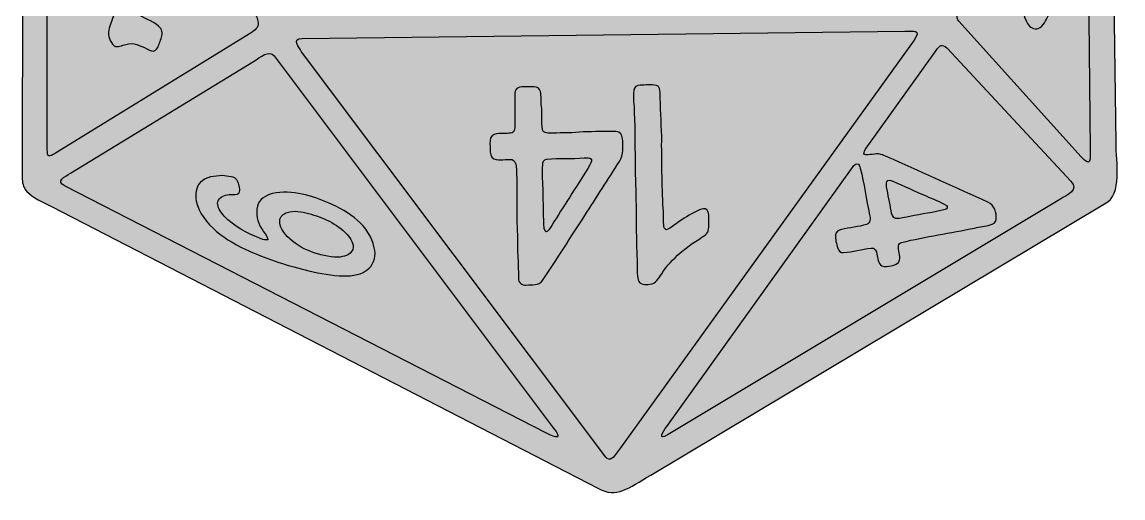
# Model space of a CAD drawing. Header units: centimetres. Extents: x 9.62 to 11.83, y -6.49 to -3.88.
# Drawn here: x 9.619 to 11.826, y -6.488 to -5.534 of the extents above; entities that cross this region are included whole.
import ezdxf

# ---------------------------------------------------------------- set-up
doc = ezdxf.new("R2010")
doc.units = ezdxf.units.CM
doc.header["$MEASUREMENT"] = 0
doc.layers.add('Layer 1', color=7, linetype='Continuous')

msp = doc.modelspace()

# ---------------------------------------------------------------- hatches: boundary and pattern name
at = {"layer": 'Layer 1', "true_color": 0x000000}
h = msp.add_hatch(color=18, dxfattribs=at)
edge = h.paths.add_edge_path()
edge.add_spline(control_points=[(10.65439, -3.91029), (10.70095, -3.88191), (10.69942, -3.88363), (10.74749, -3.90836), (10.74749, -3.90836), (11.76691, -4.47892), (11.76691, -4.47892), (11.77926, -4.48574), (11.79283, -4.49522), (11.79476, -4.51037), (11.79476, -4.51037), (11.81209, -5.77767), (11.81209, -5.77767), (11.81209, -5.81195), (11.82601, -5.88092), (11.78921, -5.89856), (11.78921, -5.89856), (10.87917, -6.44249), (10.87917, -6.44249), (10.83407, -6.46963), (10.8106, -6.48848), (10.77433, -6.46976), (10.77433, -6.46976), (9.67773, -5.90347), (9.67773, -5.90347), (9.66039, -5.89452), (9.64104, -5.88779), (9.62782, -5.8727), (9.62102, -5.86533), (9.61943, -5.85496), (9.61889, -5.84535), (9.61889, -5.84535), (9.62088, -4.64025), (9.62088, -4.64025), (9.62062, -4.61973), (9.62016, -4.5992), (9.6208, -4.57869), (9.62077, -4.57117), (9.62571, -4.56496), (9.63165, -4.56093), (9.66988, -4.53307), (9.71361, -4.51386), (9.75142, -4.48537), (9.75142, -4.48537), (10.65439, -3.91029), (10.65439, -3.91029)], knot_values=[0, 0, 0, 0, 0.0666667, 0.0666667, 0.0666667, 0.1333333, 0.1333333, 0.1333333, 0.2, 0.2, 0.2, 0.2666667, 0.2666667, 0.2666667, 0.3333333, 0.3333333, 0.3333333, 0.4, 0.4, 0.4, 0.4666667, 0.4666667, 0.4666667, 0.5333333, 0.5333333, 0.5333333, 0.6, 0.6, 0.6, 0.6666667, 0.6666667, 0.6666667, 0.7333333, 0.7333333, 0.7333333, 0.8, 0.8, 0.8, 0.8666667, 0.8666667, 0.8666667, 0.9333333, 0.9333333, 0.9333333, 1, 1, 1, 1], degree=3, periodic=1)
h = msp.add_hatch(color=18, dxfattribs=at)
edge = h.paths.add_edge_path()
edge.add_spline(control_points=[(9.66948, -4.69504), (9.66948, -4.69504), (9.66948, -5.78953), (9.66948, -5.78953), (9.66948, -5.80559), (9.67273, -5.80506), (9.68569, -5.79708), (9.68569, -5.79708), (10.07812, -5.55541), (10.07812, -5.55541), (10.08503, -5.55074), (10.0942, -5.5446), (10.09247, -5.53495), (10.08946, -5.52001), (10.08133, -5.50676), (10.07496, -5.4931), (10.07496, -5.4931), (9.69258, -4.70627), (9.69258, -4.70627), (9.6818, -4.68505), (9.66908, -4.64136), (9.66948, -4.69504)], knot_values=[0, 0, 0, 0, 0.1428571, 0.1428571, 0.1428571, 0.2857143, 0.2857143, 0.2857143, 0.4285714, 0.4285714, 0.4285714, 0.5714286, 0.5714286, 0.5714286, 0.7142857, 0.7142857, 0.7142857, 0.8571429, 0.8571429, 0.8571429, 1, 1, 1, 1], degree=3, periodic=1)
h = msp.add_hatch(color=18, dxfattribs=at)
edge = h.paths.add_edge_path()
edge.add_spline(control_points=[(11.73439, -4.7211), (11.73439, -4.7211), (11.49657, -5.5042), (11.49657, -5.5042), (11.49401, -5.51324), (11.49094, -5.52379), (11.49662, -5.53234), (11.49662, -5.53234), (11.74226, -5.80421), (11.74226, -5.80421), (11.76311, -5.82728), (11.76041, -5.80825), (11.76022, -5.78943), (11.76022, -5.78943), (11.74941, -4.74134), (11.74941, -4.74134), (11.74905, -4.70615), (11.74962, -4.67091), (11.73439, -4.7211)], knot_values=[0, 0, 0, 0, 0.1666667, 0.1666667, 0.1666667, 0.3333333, 0.3333333, 0.3333333, 0.5, 0.5, 0.5, 0.6666667, 0.6666667, 0.6666667, 0.8333333, 0.8333333, 0.8333333, 1, 1, 1, 1], degree=3, periodic=1)
h = msp.add_hatch(color=18, dxfattribs=at)
edge = h.paths.add_edge_path()
edge.add_spline(control_points=[(11.63097, -5.20709), (11.63771, -5.20301), (11.64652, -5.20525), (11.65185, -5.21064), (11.66199, -5.22053), (11.66541, -5.23492), (11.66933, -5.24806), (11.67157, -5.26093), (11.67271, -5.27411), (11.67181, -5.28721), (11.67111, -5.30207), (11.6724, -5.31708), (11.66975, -5.33181), (11.66887, -5.33973), (11.666, -5.34982), (11.67337, -5.35565), (11.68631, -5.36603), (11.68916, -5.3834), (11.69074, -5.39895), (11.69127, -5.41073), (11.69398, -5.42237), (11.69342, -5.43422), (11.69085, -5.46328), (11.68938, -5.4933), (11.67668, -5.52014), (11.67166, -5.52993), (11.66725, -5.5421), (11.65615, -5.54642), (11.64784, -5.54978), (11.63909, -5.54396), (11.63483, -5.53701), (11.62582, -5.52179), (11.6242, -5.50378), (11.62297, -5.48655), (11.62062, -5.47135), (11.62453, -5.45619), (11.62455, -5.44097), (11.6249, -5.42849), (11.60909, -5.42724), (11.60514, -5.41693), (11.59178, -5.38814), (11.59176, -5.35539), (11.59275, -5.32431), (11.5927, -5.29201), (11.59924, -5.25964), (11.61224, -5.23003), (11.61665, -5.22119), (11.62227, -5.21224), (11.63097, -5.20709)], knot_values=[0, 0, 0, 0, 0.0625, 0.0625, 0.0625, 0.125, 0.125, 0.125, 0.1875, 0.1875, 0.1875, 0.25, 0.25, 0.25, 0.3125, 0.3125, 0.3125, 0.375, 0.375, 0.375, 0.4375, 0.4375, 0.4375, 0.5, 0.5, 0.5, 0.5625, 0.5625, 0.5625, 0.625, 0.625, 0.625, 0.6875, 0.6875, 0.6875, 0.75, 0.75, 0.75, 0.8125, 0.8125, 0.8125, 0.875, 0.875, 0.875, 0.9375, 0.9375, 0.9375, 1, 1, 1, 1], degree=3, periodic=1)
h = msp.add_hatch(color=18, dxfattribs=at)
edge = h.paths.add_edge_path()
edge.add_spline(control_points=[(9.90475, -5.22663), (9.90859, -5.22224), (9.91469, -5.22582), (9.91697, -5.23003), (9.92201, -5.23843), (9.92703, -5.24705), (9.93008, -5.25641), (9.9333, -5.26703), (9.92795, -5.27747), (9.92475, -5.2874), (9.90063, -5.35866), (9.87608, -5.42978), (9.8522, -5.50115), (9.85003, -5.50701), (9.84672, -5.51565), (9.85332, -5.51993), (9.86799, -5.52837), (9.88595, -5.53286), (9.89688, -5.5467), (9.90225, -5.55362), (9.89907, -5.56254), (9.89661, -5.56995), (9.89402, -5.57695), (9.89238, -5.58489), (9.88677, -5.59018), (9.88113, -5.59429), (9.87435, -5.59035), (9.86911, -5.58761), (9.85639, -5.58081), (9.84161, -5.5739), (9.82698, -5.57868), (9.81952, -5.58035), (9.81092, -5.58612), (9.8036, -5.5812), (9.79504, -5.57357), (9.79048, -5.56129), (9.79292, -5.54995), (9.79515, -5.53942), (9.79941, -5.52949), (9.80285, -5.51933), (9.83345, -5.43055), (9.86339, -5.34157), (9.89343, -5.2526), (9.89668, -5.2438), (9.89856, -5.23395), (9.90475, -5.22663)], knot_values=[0, 0, 0, 0, 0.0666667, 0.0666667, 0.0666667, 0.1333333, 0.1333333, 0.1333333, 0.2, 0.2, 0.2, 0.2666667, 0.2666667, 0.2666667, 0.3333333, 0.3333333, 0.3333333, 0.4, 0.4, 0.4, 0.4666667, 0.4666667, 0.4666667, 0.5333333, 0.5333333, 0.5333333, 0.6, 0.6, 0.6, 0.6666667, 0.6666667, 0.6666667, 0.7333333, 0.7333333, 0.7333333, 0.8, 0.8, 0.8, 0.8666667, 0.8666667, 0.8666667, 0.9333333, 0.9333333, 0.9333333, 1, 1, 1, 1], degree=3, periodic=1)
h = msp.add_hatch(color=18, dxfattribs=at)
edge = h.paths.add_edge_path()
edge.add_spline(control_points=[(10.18037, -5.56708), (10.15933, -5.56549), (10.17373, -5.58558), (10.17932, -5.59322), (10.17932, -5.59322), (10.78924, -6.40659), (10.78924, -6.40659), (10.7921, -6.41052), (10.79806, -6.41243), (10.80194, -6.40865), (10.80861, -6.40284), (10.81331, -6.39517), (10.81866, -6.38819), (10.81866, -6.38819), (11.40773, -5.56989), (11.40773, -5.56989), (11.42145, -5.54899), (11.40722, -5.55188), (11.38893, -5.5521), (11.38893, -5.5521), (10.18037, -5.56708), (10.18037, -5.56708)], knot_values=[0, 0, 0, 0, 0.1428571, 0.1428571, 0.1428571, 0.2857143, 0.2857143, 0.2857143, 0.4285714, 0.4285714, 0.4285714, 0.5714286, 0.5714286, 0.5714286, 0.7142857, 0.7142857, 0.7142857, 0.8571429, 0.8571429, 0.8571429, 1, 1, 1, 1], degree=3, periodic=1)
h = msp.add_hatch(color=18, dxfattribs=at)
edge = h.paths.add_edge_path()
edge.add_spline(control_points=[(11.45139, -5.59088), (11.45139, -5.59088), (11.31143, -5.78681), (11.31143, -5.78681), (11.30848, -5.79026), (11.30684, -5.79456), (11.30642, -5.79908), (11.31767, -5.80224), (11.3291, -5.79609), (11.34035, -5.79916), (11.34915, -5.80173), (11.35739, -5.80587), (11.36571, -5.80974), (11.42891, -5.83812), (11.49199, -5.86685), (11.55529, -5.89505), (11.56895, -5.90029), (11.5727, -5.91648), (11.57191, -5.9296), (11.57134, -5.93584), (11.56559, -5.93981), (11.55987, -5.94087), (11.54958, -5.94326), (11.53908, -5.94446), (11.52881, -5.94696), (11.48012, -5.95725), (11.43074, -5.96409), (11.38233, -5.9758), (11.37939, -5.97686), (11.37645, -5.97916), (11.37601, -5.98245), (11.37463, -5.99216), (11.38005, -6.00153), (11.37823, -6.01127), (11.37652, -6.01901), (11.36781, -6.02107), (11.36117, -6.02252), (11.35503, -6.02346), (11.34827, -6.02517), (11.34235, -6.02259), (11.33445, -6.01783), (11.33487, -6.00739), (11.33287, -5.99951), (11.33189, -5.9935), (11.32822, -5.98583), (11.32088, -5.98706), (11.30245, -5.98951), (11.28442, -5.99471), (11.26589, -5.99633), (11.2601, -5.99706), (11.25543, -5.99232), (11.25405, -5.9871), (11.25162, -5.9785), (11.24879, -5.96955), (11.24973, -5.96054), (11.25017, -5.95438), (11.256, -5.95096), (11.26146, -5.94986), (11.27813, -5.94604), (11.29539, -5.94471), (11.31184, -5.9399), (11.32015, -5.93738), (11.31989, -5.92744), (11.31798, -5.92064), (11.31158, -5.88948), (11.3073, -5.85785), (11.29947, -5.82699), (11.29829, -5.82329), (11.29763, -5.81735), (11.29234, -5.81796), (11.28903, -5.81829), (11.28695, -5.82114), (11.28504, -5.82351), (11.28504, -5.82351), (10.91123, -6.34499), (10.91123, -6.34499), (10.90428, -6.35468), (10.89109, -6.37534), (10.91428, -6.36139), (10.91428, -6.36139), (11.69918, -5.88952), (11.69918, -5.88952), (11.71607, -5.87937), (11.73847, -5.87105), (11.7218, -5.85309), (11.7218, -5.85309), (11.47363, -5.58598), (11.47363, -5.58598), (11.4621, -5.57693), (11.45974, -5.57969), (11.45139, -5.59088)], knot_values=[0, 0, 0, 0, 0.0333333, 0.0333333, 0.0333333, 0.0666667, 0.0666667, 0.0666667, 0.1, 0.1, 0.1, 0.1333333, 0.1333333, 0.1333333, 0.1666667, 0.1666667, 0.1666667, 0.2, 0.2, 0.2, 0.2333333, 0.2333333, 0.2333333, 0.2666667, 0.2666667, 0.2666667, 0.3, 0.3, 0.3, 0.3333333, 0.3333333, 0.3333333, 0.3666667, 0.3666667, 0.3666667, 0.4, 0.4, 0.4, 0.4333333, 0.4333333, 0.4333333, 0.4666667, 0.4666667, 0.4666667, 0.5, 0.5, 0.5, 0.5333333, 0.5333333, 0.5333333, 0.5666667, 0.5666667, 0.5666667, 0.6, 0.6, 0.6, 0.6333333, 0.6333333, 0.6333333, 0.6666667, 0.6666667, 0.6666667, 0.7, 0.7, 0.7, 0.7333333, 0.7333333, 0.7333333, 0.7666667, 0.7666667, 0.7666667, 0.8, 0.8, 0.8, 0.8333333, 0.8333333, 0.8333333, 0.8666667, 0.8666667, 0.8666667, 0.9, 0.9, 0.9, 0.9333333, 0.9333333, 0.9333333, 0.9666667, 0.9666667, 0.9666667, 1, 1, 1, 1], degree=3, periodic=1)
h = msp.add_hatch(color=18, dxfattribs=at)
edge = h.paths.add_edge_path()
edge.add_spline(control_points=[(10.08268, -5.61307), (10.08268, -5.61307), (9.71631, -5.83671), (9.71631, -5.83671), (9.70358, -5.84448), (9.68559, -5.85284), (9.70539, -5.86301), (9.70539, -5.86301), (10.67022, -6.35874), (10.67022, -6.35874), (10.68995, -6.36887), (10.70321, -6.37061), (10.68353, -6.34768), (10.68353, -6.34768), (10.12427, -5.6018), (10.12427, -5.6018), (10.11394, -5.58869), (10.09715, -5.60424), (10.08268, -5.61307)], knot_values=[0, 0, 0, 0, 0.1666667, 0.1666667, 0.1666667, 0.3333333, 0.3333333, 0.3333333, 0.5, 0.5, 0.5, 0.6666667, 0.6666667, 0.6666667, 0.8333333, 0.8333333, 0.8333333, 1, 1, 1, 1], degree=3, periodic=1)
h = msp.add_hatch(color=18, dxfattribs=at)
edge = h.paths.add_edge_path()
edge.add_spline(control_points=[(10.61322, -5.66549), (10.62355, -5.66251), (10.6346, -5.6641), (10.64526, -5.66386), (10.65105, -5.66347), (10.65724, -5.66687), (10.65822, -5.67299), (10.66013, -5.68275), (10.65895, -5.69282), (10.66029, -5.70269), (10.66204, -5.71806), (10.65976, -5.73367), (10.66209, -5.749), (10.66415, -5.75819), (10.67542, -5.75668), (10.68259, -5.75692), (10.70301, -5.75561), (10.72356, -5.75668), (10.74389, -5.75411), (10.76589, -5.75361), (10.78791, -5.75304), (10.80991, -5.75359), (10.81739, -5.75324), (10.82249, -5.76037), (10.82265, -5.7673), (10.8239, -5.7828), (10.82541, -5.79991), (10.81644, -5.8136), (10.79352, -5.84992), (10.76983, -5.88573), (10.74696, -5.92209), (10.71849, -5.96526), (10.69169, -6.00954), (10.66239, -6.05215), (10.65524, -6.06287), (10.64088, -6.06062), (10.6298, -6.06125), (10.62177, -6.06224), (10.61346, -6.05654), (10.61401, -6.04796), (10.6139, -6.01881), (10.61179, -5.98973), (10.6119, -5.96058), (10.60993, -5.91749), (10.61155, -5.87428), (10.61026, -5.83116), (10.60914, -5.82379), (10.60997, -5.81278), (10.60131, -5.8098), (10.58927, -5.80791), (10.57657, -5.81311), (10.56492, -5.80822), (10.55797, -5.80476), (10.55747, -5.79609), (10.55725, -5.78934), (10.55729, -5.78164), (10.55622, -5.77372), (10.55839, -5.76624), (10.5608, -5.75951), (10.56868, -5.75802), (10.57495, -5.75754), (10.5837, -5.75642), (10.59284, -5.75848), (10.60133, -5.75569), (10.60701, -5.75337), (10.60695, -5.74629), (10.6071, -5.74118), (10.60717, -5.71935), (10.60633, -5.69755), (10.60717, -5.67575), (10.60732, -5.67163), (10.60919, -5.66716), (10.61322, -5.66549)], knot_values=[0, 0, 0, 0, 0.0416667, 0.0416667, 0.0416667, 0.0833333, 0.0833333, 0.0833333, 0.125, 0.125, 0.125, 0.1666667, 0.1666667, 0.1666667, 0.2083333, 0.2083333, 0.2083333, 0.25, 0.25, 0.25, 0.2916667, 0.2916667, 0.2916667, 0.3333333, 0.3333333, 0.3333333, 0.375, 0.375, 0.375, 0.4166667, 0.4166667, 0.4166667, 0.4583333, 0.4583333, 0.4583333, 0.5, 0.5, 0.5, 0.5416667, 0.5416667, 0.5416667, 0.5833333, 0.5833333, 0.5833333, 0.625, 0.625, 0.625, 0.6666667, 0.6666667, 0.6666667, 0.7083333, 0.7083333, 0.7083333, 0.75, 0.75, 0.75, 0.7916667, 0.7916667, 0.7916667, 0.8333333, 0.8333333, 0.8333333, 0.875, 0.875, 0.875, 0.9166667, 0.9166667, 0.9166667, 0.9583333, 0.9583333, 0.9583333, 1, 1, 1, 1], degree=3, periodic=1)
h = msp.add_hatch(color=18, dxfattribs=at)
edge = h.paths.add_edge_path()
edge.add_spline(control_points=[(10.84511, -5.67086), (10.84568, -5.66457), (10.85173, -5.6602), (10.85783, -5.66044), (10.86881, -5.66025), (10.88002, -5.65891), (10.89086, -5.6611), (10.89687, -5.6629), (10.89807, -5.66972), (10.89809, -5.67518), (10.89875, -5.70448), (10.90013, -5.73372), (10.90123, -5.763), (10.90103, -5.81131), (10.90182, -5.85965), (10.90419, -5.90788), (10.90562, -5.92021), (10.9041, -5.93269), (10.90577, -5.94499), (10.90592, -5.94767), (10.90855, -5.949), (10.91018, -5.95087), (10.92011, -5.94709), (10.92781, -5.93955), (10.93659, -5.93385), (10.94948, -5.92527), (10.96253, -5.9167), (10.97674, -5.91043), (10.98165, -5.9083), (10.98867, -5.90637), (10.9926, -5.91128), (10.99679, -5.91808), (10.9951, -5.92652), (10.99558, -5.93413), (10.99543, -5.94341), (10.99701, -5.95512), (10.9883, -5.96131), (10.97139, -5.9728), (10.95341, -5.98295), (10.93825, -5.99681), (10.92461, -6.00947), (10.91114, -6.02263), (10.9013, -6.03855), (10.89533, -6.04721), (10.88989, -6.05932), (10.87779, -6.0598), (10.86925, -6.06057), (10.85622, -6.06116), (10.85377, -6.05055), (10.85074, -6.03239), (10.8532, -6.01384), (10.85114, -5.99559), (10.84967, -5.94003), (10.85033, -5.88444), (10.848, -5.82893), (10.84754, -5.79092), (10.84813, -5.75287), (10.84607, -5.7149), (10.84679, -5.70019), (10.84296, -5.68551), (10.84511, -5.67086)], knot_values=[0, 0, 0, 0, 0.05, 0.05, 0.05, 0.1, 0.1, 0.1, 0.15, 0.15, 0.15, 0.2, 0.2, 0.2, 0.25, 0.25, 0.25, 0.3, 0.3, 0.3, 0.35, 0.35, 0.35, 0.4, 0.4, 0.4, 0.45, 0.45, 0.45, 0.5, 0.5, 0.5, 0.55, 0.55, 0.55, 0.6, 0.6, 0.6, 0.65, 0.65, 0.65, 0.7, 0.7, 0.7, 0.75, 0.75, 0.75, 0.8, 0.8, 0.8, 0.85, 0.85, 0.85, 0.9, 0.9, 0.9, 0.95, 0.95, 0.95, 1, 1, 1, 1], degree=3, periodic=1)
h = msp.add_hatch(color=18, dxfattribs=at)
edge = h.paths.add_edge_path()
edge.add_spline(control_points=[(10.67062, -5.80873), (10.66518, -5.80927), (10.6625, -5.81487), (10.6627, -5.81982), (10.66235, -5.83823), (10.66219, -5.85667), (10.66388, -5.87503), (10.6636, -5.89619), (10.6648, -5.91736), (10.66472, -5.93854), (10.6668, -5.96892), (10.67583, -5.94919), (10.68531, -5.93479), (10.70891, -5.89641), (10.734, -5.85897), (10.75724, -5.82037), (10.76511, -5.80859), (10.75796, -5.80489), (10.74617, -5.80614), (10.72106, -5.80861), (10.69573, -5.80658), (10.67062, -5.80873)], knot_values=[0, 0, 0, 0, 0.1428571, 0.1428571, 0.1428571, 0.2857143, 0.2857143, 0.2857143, 0.4285714, 0.4285714, 0.4285714, 0.5714286, 0.5714286, 0.5714286, 0.7142857, 0.7142857, 0.7142857, 0.8571429, 0.8571429, 0.8571429, 1, 1, 1, 1], degree=3, periodic=1)
h = msp.add_hatch(color=18, dxfattribs=at)
edge = h.paths.add_edge_path()
edge.add_spline(control_points=[(9.97667, -5.8552), (9.98778, -5.84351), (10.00518, -5.84261), (10.02027, -5.84184), (10.03099, -5.84375), (10.04669, -5.84173), (10.05174, -5.85402), (10.05415, -5.86114), (10.05797, -5.86998), (10.05336, -5.877), (10.04928, -5.88108), (10.04301, -5.87952), (10.03783, -5.87994), (10.02853, -5.87985), (10.01748, -5.88233), (10.01263, -5.89113), (10.00855, -5.89911), (10.01314, -5.90801), (10.01755, -5.91479), (10.03454, -5.93777), (10.06016, -5.95208), (10.08575, -5.96355), (10.09402, -5.96701), (10.10242, -5.97186), (10.11175, -5.97058), (10.10979, -5.96177), (10.10348, -5.95508), (10.09885, -5.94764), (10.09038, -5.9347), (10.08733, -5.91828), (10.09071, -5.90321), (10.09442, -5.88933), (10.10799, -5.88101), (10.12124, -5.87799), (10.14058, -5.8736), (10.16096, -5.87487), (10.18024, -5.87915), (10.19932, -5.88204), (10.21695, -5.89023), (10.23474, -5.89731), (10.27376, -5.91366), (10.31574, -5.94145), (10.32497, -5.98653), (10.32898, -6.00096), (10.32565, -6.01807), (10.31389, -6.02805), (10.30082, -6.04112), (10.28132, -6.0432), (10.26378, -6.04298), (10.2402, -6.04221), (10.21669, -6.03879), (10.19392, -6.03256), (10.15328, -6.02302), (10.11322, -6.0105), (10.07507, -5.99346), (10.05086, -5.98335), (10.02827, -5.96951), (10.00785, -5.95306), (9.98963, -5.93709), (9.97329, -5.9172), (9.96829, -5.8929), (9.96594, -5.88001), (9.96697, -5.865), (9.97667, -5.8552)], knot_values=[0, 0, 0, 0, 0.047619, 0.047619, 0.047619, 0.0952381, 0.0952381, 0.0952381, 0.1428571, 0.1428571, 0.1428571, 0.1904762, 0.1904762, 0.1904762, 0.2380952, 0.2380952, 0.2380952, 0.2857143, 0.2857143, 0.2857143, 0.3333333, 0.3333333, 0.3333333, 0.3809524, 0.3809524, 0.3809524, 0.4285714, 0.4285714, 0.4285714, 0.4761905, 0.4761905, 0.4761905, 0.5238095, 0.5238095, 0.5238095, 0.5714286, 0.5714286, 0.5714286, 0.6190476, 0.6190476, 0.6190476, 0.6666667, 0.6666667, 0.6666667, 0.7142857, 0.7142857, 0.7142857, 0.7619048, 0.7619048, 0.7619048, 0.8095238, 0.8095238, 0.8095238, 0.8571429, 0.8571429, 0.8571429, 0.9047619, 0.9047619, 0.9047619, 0.952381, 0.952381, 0.952381, 1, 1, 1, 1], degree=3, periodic=1)
h = msp.add_hatch(color=18, dxfattribs=at)
edge = h.paths.add_edge_path()
edge.add_spline(control_points=[(11.35213, -5.86437), (11.35507, -5.8804), (11.35849, -5.89637), (11.3611, -5.91247), (11.36224, -5.91847), (11.36382, -5.92652), (11.3709, -5.92804), (11.38029, -5.92821), (11.38948, -5.92556), (11.39869, -5.92393), (11.42225, -5.91874), (11.44637, -5.91602), (11.46962, -5.9095), (11.47335, -5.90935), (11.47567, -5.90398), (11.47212, -5.90192), (11.45953, -5.89354), (11.44479, -5.88913), (11.43124, -5.8826), (11.40878, -5.87356), (11.38733, -5.86224), (11.36485, -5.85329), (11.35135, -5.8481), (11.35157, -5.85263), (11.35213, -5.86437)], knot_values=[0, 0, 0, 0, 0.125, 0.125, 0.125, 0.25, 0.25, 0.25, 0.375, 0.375, 0.375, 0.5, 0.5, 0.5, 0.625, 0.625, 0.625, 0.75, 0.75, 0.75, 0.875, 0.875, 0.875, 1, 1, 1, 1], degree=3, periodic=1)
h = msp.add_hatch(color=18, dxfattribs=at)
edge = h.paths.add_edge_path()
edge.add_spline(control_points=[(10.15039, -5.91573), (10.14324, -5.91823), (10.13596, -5.92396), (10.13561, -5.93212), (10.13486, -5.94451), (10.14273, -5.95514), (10.15072, -5.96383), (10.17721, -5.99087), (10.21526, -6.00423), (10.25259, -6.00561), (10.26365, -6.00458), (10.2774, -6.00164), (10.2818, -5.98991), (10.28547, -5.97868), (10.27759, -5.96813), (10.27086, -5.9599), (10.25042, -5.93782), (10.2218, -5.92549), (10.19316, -5.91797), (10.17929, -5.91448), (10.16438, -5.91082), (10.15039, -5.91573)], knot_values=[0, 0, 0, 0, 0.1428571, 0.1428571, 0.1428571, 0.2857143, 0.2857143, 0.2857143, 0.4285714, 0.4285714, 0.4285714, 0.5714286, 0.5714286, 0.5714286, 0.7142857, 0.7142857, 0.7142857, 0.8571429, 0.8571429, 0.8571429, 1, 1, 1, 1], degree=3, periodic=1)

# ---------------------------------------------------------------- linework, layer by layer
at = {"layer": 'Layer 1'}
for points, knots in [([(10.65439, -3.91029), (10.70095, -3.88191), (10.69942, -3.88363), (10.74749, -3.90836), (10.74749, -3.90836), (11.76691, -4.47892), (11.76691, -4.47892), (11.77926, -4.48574), (11.79283, -4.49522), (11.79476, -4.51037), (11.79476, -4.51037), (11.81209, -5.77767), (11.81209, -5.77767), (11.81209, -5.81195), (11.82601, -5.88092), (11.78921, -5.89856), (11.78921, -5.89856), (10.87917, -6.44249), (10.87917, -6.44249), (10.83407, -6.46963), (10.8106, -6.48848), (10.77433, -6.46976), (10.77433, -6.46976), (9.67773, -5.90347), (9.67773, -5.90347), (9.66039, -5.89452), (9.64104, -5.88779), (9.62782, -5.8727), (9.62102, -5.86533), (9.61943, -5.85496), (9.61889, -5.84535), (9.61889, -5.84535), (9.62088, -4.64025), (9.62088, -4.64025), (9.62062, -4.61973), (9.62016, -4.5992), (9.6208, -4.57869), (9.62077, -4.57117), (9.62571, -4.56496), (9.63165, -4.56093), (9.66988, -4.53307), (9.71361, -4.51386), (9.75142, -4.48537), (9.75142, -4.48537), (10.65439, -3.91029), (10.65439, -3.91029)], [0, 0, 0, 0, 0.0666667, 0.0666667, 0.0666667, 0.1333333, 0.1333333, 0.1333333, 0.2, 0.2, 0.2, 0.2666667, 0.2666667, 0.2666667, 0.3333333, 0.3333333, 0.3333333, 0.4, 0.4, 0.4, 0.4666667, 0.4666667, 0.4666667, 0.5333333, 0.5333333, 0.5333333, 0.6, 0.6, 0.6, 0.6666667, 0.6666667, 0.6666667, 0.7333333, 0.7333333, 0.7333333, 0.8, 0.8, 0.8, 0.8666667, 0.8666667, 0.8666667, 0.9333333, 0.9333333, 0.9333333, 1, 1, 1, 1]), ([(9.66948, -4.69504), (9.66948, -4.69504), (9.66948, -5.78953), (9.66948, -5.78953), (9.66948, -5.80559), (9.67273, -5.80506), (9.68569, -5.79708), (9.68569, -5.79708), (10.07812, -5.55541), (10.07812, -5.55541), (10.08503, -5.55074), (10.0942, -5.5446), (10.09247, -5.53495), (10.08946, -5.52001), (10.08133, -5.50676), (10.07496, -5.4931), (10.07496, -5.4931), (9.69258, -4.70627), (9.69258, -4.70627), (9.6818, -4.68505), (9.66908, -4.64136), (9.66948, -4.69504)], [0, 0, 0, 0, 0.1428571, 0.1428571, 0.1428571, 0.2857143, 0.2857143, 0.2857143, 0.4285714, 0.4285714, 0.4285714, 0.5714286, 0.5714286, 0.5714286, 0.7142857, 0.7142857, 0.7142857, 0.8571429, 0.8571429, 0.8571429, 1, 1, 1, 1]), ([(11.73439, -4.7211), (11.73439, -4.7211), (11.49657, -5.5042), (11.49657, -5.5042), (11.49401, -5.51324), (11.49094, -5.52379), (11.49662, -5.53234), (11.49662, -5.53234), (11.74226, -5.80421), (11.74226, -5.80421), (11.76311, -5.82728), (11.76041, -5.80825), (11.76022, -5.78943), (11.76022, -5.78943), (11.74941, -4.74134), (11.74941, -4.74134), (11.74905, -4.70615), (11.74962, -4.67091), (11.73439, -4.7211)], [0, 0, 0, 0, 0.1666667, 0.1666667, 0.1666667, 0.3333333, 0.3333333, 0.3333333, 0.5, 0.5, 0.5, 0.6666667, 0.6666667, 0.6666667, 0.8333333, 0.8333333, 0.8333333, 1, 1, 1, 1]), ([(11.63097, -5.20709), (11.63771, -5.20301), (11.64652, -5.20525), (11.65185, -5.21064), (11.66199, -5.22053), (11.66541, -5.23492), (11.66933, -5.24806), (11.67157, -5.26093), (11.67271, -5.27411), (11.67181, -5.28721), (11.67111, -5.30207), (11.6724, -5.31708), (11.66975, -5.33181), (11.66887, -5.33973), (11.666, -5.34982), (11.67337, -5.35565), (11.68631, -5.36603), (11.68916, -5.3834), (11.69074, -5.39895), (11.69127, -5.41073), (11.69398, -5.42237), (11.69342, -5.43422), (11.69085, -5.46328), (11.68938, -5.4933), (11.67668, -5.52014), (11.67166, -5.52993), (11.66725, -5.5421), (11.65615, -5.54642), (11.64784, -5.54978), (11.63909, -5.54396), (11.63483, -5.53701), (11.62582, -5.52179), (11.6242, -5.50378), (11.62297, -5.48655), (11.62062, -5.47135), (11.62453, -5.45619), (11.62455, -5.44097), (11.6249, -5.42849), (11.60909, -5.42724), (11.60514, -5.41693), (11.59178, -5.38814), (11.59176, -5.35539), (11.59275, -5.32431), (11.5927, -5.29201), (11.59924, -5.25964), (11.61224, -5.23003), (11.61665, -5.22119), (11.62227, -5.21224), (11.63097, -5.20709)], [0, 0, 0, 0, 0.0625, 0.0625, 0.0625, 0.125, 0.125, 0.125, 0.1875, 0.1875, 0.1875, 0.25, 0.25, 0.25, 0.3125, 0.3125, 0.3125, 0.375, 0.375, 0.375, 0.4375, 0.4375, 0.4375, 0.5, 0.5, 0.5, 0.5625, 0.5625, 0.5625, 0.625, 0.625, 0.625, 0.6875, 0.6875, 0.6875, 0.75, 0.75, 0.75, 0.8125, 0.8125, 0.8125, 0.875, 0.875, 0.875, 0.9375, 0.9375, 0.9375, 1, 1, 1, 1]), ([(9.90475, -5.22663), (9.90859, -5.22224), (9.91469, -5.22582), (9.91697, -5.23003), (9.92201, -5.23843), (9.92703, -5.24705), (9.93008, -5.25641), (9.9333, -5.26703), (9.92795, -5.27747), (9.92475, -5.2874), (9.90063, -5.35866), (9.87608, -5.42978), (9.8522, -5.50115), (9.85003, -5.50701), (9.84672, -5.51565), (9.85332, -5.51993), (9.86799, -5.52837), (9.88595, -5.53286), (9.89688, -5.5467), (9.90225, -5.55362), (9.89907, -5.56254), (9.89661, -5.56995), (9.89402, -5.57695), (9.89238, -5.58489), (9.88677, -5.59018), (9.88113, -5.59429), (9.87435, -5.59035), (9.86911, -5.58761), (9.85639, -5.58081), (9.84161, -5.5739), (9.82698, -5.57868), (9.81952, -5.58035), (9.81092, -5.58612), (9.8036, -5.5812), (9.79504, -5.57357), (9.79048, -5.56129), (9.79292, -5.54995), (9.79515, -5.53942), (9.79941, -5.52949), (9.80285, -5.51933), (9.83345, -5.43055), (9.86339, -5.34157), (9.89343, -5.2526), (9.89668, -5.2438), (9.89856, -5.23395), (9.90475, -5.22663)], [0, 0, 0, 0, 0.0666667, 0.0666667, 0.0666667, 0.1333333, 0.1333333, 0.1333333, 0.2, 0.2, 0.2, 0.2666667, 0.2666667, 0.2666667, 0.3333333, 0.3333333, 0.3333333, 0.4, 0.4, 0.4, 0.4666667, 0.4666667, 0.4666667, 0.5333333, 0.5333333, 0.5333333, 0.6, 0.6, 0.6, 0.6666667, 0.6666667, 0.6666667, 0.7333333, 0.7333333, 0.7333333, 0.8, 0.8, 0.8, 0.8666667, 0.8666667, 0.8666667, 0.9333333, 0.9333333, 0.9333333, 1, 1, 1, 1]), ([(10.18037, -5.56708), (10.15933, -5.56549), (10.17373, -5.58558), (10.17932, -5.59322), (10.17932, -5.59322), (10.78924, -6.40659), (10.78924, -6.40659), (10.7921, -6.41052), (10.79806, -6.41243), (10.80194, -6.40865), (10.80861, -6.40284), (10.81331, -6.39517), (10.81866, -6.38819), (10.81866, -6.38819), (11.40773, -5.56989), (11.40773, -5.56989), (11.42145, -5.54899), (11.40722, -5.55188), (11.38893, -5.5521), (11.38893, -5.5521), (10.18037, -5.56708), (10.18037, -5.56708)], [0, 0, 0, 0, 0.1428571, 0.1428571, 0.1428571, 0.2857143, 0.2857143, 0.2857143, 0.4285714, 0.4285714, 0.4285714, 0.5714286, 0.5714286, 0.5714286, 0.7142857, 0.7142857, 0.7142857, 0.8571429, 0.8571429, 0.8571429, 1, 1, 1, 1]), ([(11.45139, -5.59088), (11.45139, -5.59088), (11.31143, -5.78681), (11.31143, -5.78681), (11.30848, -5.79026), (11.30684, -5.79456), (11.30642, -5.79908), (11.31767, -5.80224), (11.3291, -5.79609), (11.34035, -5.79916), (11.34915, -5.80173), (11.35739, -5.80587), (11.36571, -5.80974), (11.42891, -5.83812), (11.49199, -5.86685), (11.55529, -5.89505), (11.56895, -5.90029), (11.5727, -5.91648), (11.57191, -5.9296), (11.57134, -5.93584), (11.56559, -5.93981), (11.55987, -5.94087), (11.54958, -5.94326), (11.53908, -5.94446), (11.52881, -5.94696), (11.48012, -5.95725), (11.43074, -5.96409), (11.38233, -5.9758), (11.37939, -5.97686), (11.37645, -5.97916), (11.37601, -5.98245), (11.37463, -5.99216), (11.38005, -6.00153), (11.37823, -6.01127), (11.37652, -6.01901), (11.36781, -6.02107), (11.36117, -6.02252), (11.35503, -6.02346), (11.34827, -6.02517), (11.34235, -6.02259), (11.33445, -6.01783), (11.33487, -6.00739), (11.33287, -5.99951), (11.33189, -5.9935), (11.32822, -5.98583), (11.32088, -5.98706), (11.30245, -5.98951), (11.28442, -5.99471), (11.26589, -5.99633), (11.2601, -5.99706), (11.25543, -5.99232), (11.25405, -5.9871), (11.25162, -5.9785), (11.24879, -5.96955), (11.24973, -5.96054), (11.25017, -5.95438), (11.256, -5.95096), (11.26146, -5.94986), (11.27813, -5.94604), (11.29539, -5.94471), (11.31184, -5.9399), (11.32015, -5.93738), (11.31989, -5.92744), (11.31798, -5.92064), (11.31158, -5.88948), (11.3073, -5.85785), (11.29947, -5.82699), (11.29829, -5.82329), (11.29763, -5.81735), (11.29234, -5.81796), (11.28903, -5.81829), (11.28695, -5.82114), (11.28504, -5.82351), (11.28504, -5.82351), (10.91123, -6.34499), (10.91123, -6.34499), (10.90428, -6.35468), (10.89109, -6.37534), (10.91428, -6.36139), (10.91428, -6.36139), (11.69918, -5.88952), (11.69918, -5.88952), (11.71607, -5.87937), (11.73847, -5.87105), (11.7218, -5.85309), (11.7218, -5.85309), (11.47363, -5.58598), (11.47363, -5.58598), (11.4621, -5.57693), (11.45974, -5.57969), (11.45139, -5.59088)], [0, 0, 0, 0, 0.0333333, 0.0333333, 0.0333333, 0.0666667, 0.0666667, 0.0666667, 0.1, 0.1, 0.1, 0.1333333, 0.1333333, 0.1333333, 0.1666667, 0.1666667, 0.1666667, 0.2, 0.2, 0.2, 0.2333333, 0.2333333, 0.2333333, 0.2666667, 0.2666667, 0.2666667, 0.3, 0.3, 0.3, 0.3333333, 0.3333333, 0.3333333, 0.3666667, 0.3666667, 0.3666667, 0.4, 0.4, 0.4, 0.4333333, 0.4333333, 0.4333333, 0.4666667, 0.4666667, 0.4666667, 0.5, 0.5, 0.5, 0.5333333, 0.5333333, 0.5333333, 0.5666667, 0.5666667, 0.5666667, 0.6, 0.6, 0.6, 0.6333333, 0.6333333, 0.6333333, 0.6666667, 0.6666667, 0.6666667, 0.7, 0.7, 0.7, 0.7333333, 0.7333333, 0.7333333, 0.7666667, 0.7666667, 0.7666667, 0.8, 0.8, 0.8, 0.8333333, 0.8333333, 0.8333333, 0.8666667, 0.8666667, 0.8666667, 0.9, 0.9, 0.9, 0.9333333, 0.9333333, 0.9333333, 0.9666667, 0.9666667, 0.9666667, 1, 1, 1, 1]), ([(10.08268, -5.61307), (10.08268, -5.61307), (9.71631, -5.83671), (9.71631, -5.83671), (9.70358, -5.84448), (9.68559, -5.85284), (9.70539, -5.86301), (9.70539, -5.86301), (10.67022, -6.35874), (10.67022, -6.35874), (10.68995, -6.36887), (10.70321, -6.37061), (10.68353, -6.34768), (10.68353, -6.34768), (10.12427, -5.6018), (10.12427, -5.6018), (10.11394, -5.58869), (10.09715, -5.60424), (10.08268, -5.61307)], [0, 0, 0, 0, 0.1666667, 0.1666667, 0.1666667, 0.3333333, 0.3333333, 0.3333333, 0.5, 0.5, 0.5, 0.6666667, 0.6666667, 0.6666667, 0.8333333, 0.8333333, 0.8333333, 1, 1, 1, 1]), ([(10.61322, -5.66549), (10.62355, -5.66251), (10.6346, -5.6641), (10.64526, -5.66386), (10.65105, -5.66347), (10.65724, -5.66687), (10.65822, -5.67299), (10.66013, -5.68275), (10.65895, -5.69282), (10.66029, -5.70269), (10.66204, -5.71806), (10.65976, -5.73367), (10.66209, -5.749), (10.66415, -5.75819), (10.67542, -5.75668), (10.68259, -5.75692), (10.70301, -5.75561), (10.72356, -5.75668), (10.74389, -5.75411), (10.76589, -5.75361), (10.78791, -5.75304), (10.80991, -5.75359), (10.81739, -5.75324), (10.82249, -5.76037), (10.82265, -5.7673), (10.8239, -5.7828), (10.82541, -5.79991), (10.81644, -5.8136), (10.79352, -5.84992), (10.76983, -5.88573), (10.74696, -5.92209), (10.71849, -5.96526), (10.69169, -6.00954), (10.66239, -6.05215), (10.65524, -6.06287), (10.64088, -6.06062), (10.6298, -6.06125), (10.62177, -6.06224), (10.61346, -6.05654), (10.61401, -6.04796), (10.6139, -6.01881), (10.61179, -5.98973), (10.6119, -5.96058), (10.60993, -5.91749), (10.61155, -5.87428), (10.61026, -5.83116), (10.60914, -5.82379), (10.60997, -5.81278), (10.60131, -5.8098), (10.58927, -5.80791), (10.57657, -5.81311), (10.56492, -5.80822), (10.55797, -5.80476), (10.55747, -5.79609), (10.55725, -5.78934), (10.55729, -5.78164), (10.55622, -5.77372), (10.55839, -5.76624), (10.5608, -5.75951), (10.56868, -5.75802), (10.57495, -5.75754), (10.5837, -5.75642), (10.59284, -5.75848), (10.60133, -5.75569), (10.60701, -5.75337), (10.60695, -5.74629), (10.6071, -5.74118), (10.60717, -5.71935), (10.60633, -5.69755), (10.60717, -5.67575), (10.60732, -5.67163), (10.60919, -5.66716), (10.61322, -5.66549)], [0, 0, 0, 0, 0.0416667, 0.0416667, 0.0416667, 0.0833333, 0.0833333, 0.0833333, 0.125, 0.125, 0.125, 0.1666667, 0.1666667, 0.1666667, 0.2083333, 0.2083333, 0.2083333, 0.25, 0.25, 0.25, 0.2916667, 0.2916667, 0.2916667, 0.3333333, 0.3333333, 0.3333333, 0.375, 0.375, 0.375, 0.4166667, 0.4166667, 0.4166667, 0.4583333, 0.4583333, 0.4583333, 0.5, 0.5, 0.5, 0.5416667, 0.5416667, 0.5416667, 0.5833333, 0.5833333, 0.5833333, 0.625, 0.625, 0.625, 0.6666667, 0.6666667, 0.6666667, 0.7083333, 0.7083333, 0.7083333, 0.75, 0.75, 0.75, 0.7916667, 0.7916667, 0.7916667, 0.8333333, 0.8333333, 0.8333333, 0.875, 0.875, 0.875, 0.9166667, 0.9166667, 0.9166667, 0.9583333, 0.9583333, 0.9583333, 1, 1, 1, 1]), ([(10.84511, -5.67086), (10.84568, -5.66457), (10.85173, -5.6602), (10.85783, -5.66044), (10.86881, -5.66025), (10.88002, -5.65891), (10.89086, -5.6611), (10.89687, -5.6629), (10.89807, -5.66972), (10.89809, -5.67518), (10.89875, -5.70448), (10.90013, -5.73372), (10.90123, -5.763), (10.90103, -5.81131), (10.90182, -5.85965), (10.90419, -5.90788), (10.90562, -5.92021), (10.9041, -5.93269), (10.90577, -5.94499), (10.90592, -5.94767), (10.90855, -5.949), (10.91018, -5.95087), (10.92011, -5.94709), (10.92781, -5.93955), (10.93659, -5.93385), (10.94948, -5.92527), (10.96253, -5.9167), (10.97674, -5.91043), (10.98165, -5.9083), (10.98867, -5.90637), (10.9926, -5.91128), (10.99679, -5.91808), (10.9951, -5.92652), (10.99558, -5.93413), (10.99543, -5.94341), (10.99701, -5.95512), (10.9883, -5.96131), (10.97139, -5.9728), (10.95341, -5.98295), (10.93825, -5.99681), (10.92461, -6.00947), (10.91114, -6.02263), (10.9013, -6.03855), (10.89533, -6.04721), (10.88989, -6.05932), (10.87779, -6.0598), (10.86925, -6.06057), (10.85622, -6.06116), (10.85377, -6.05055), (10.85074, -6.03239), (10.8532, -6.01384), (10.85114, -5.99559), (10.84967, -5.94003), (10.85033, -5.88444), (10.848, -5.82893), (10.84754, -5.79092), (10.84813, -5.75287), (10.84607, -5.7149), (10.84679, -5.70019), (10.84296, -5.68551), (10.84511, -5.67086)], [0, 0, 0, 0, 0.05, 0.05, 0.05, 0.1, 0.1, 0.1, 0.15, 0.15, 0.15, 0.2, 0.2, 0.2, 0.25, 0.25, 0.25, 0.3, 0.3, 0.3, 0.35, 0.35, 0.35, 0.4, 0.4, 0.4, 0.45, 0.45, 0.45, 0.5, 0.5, 0.5, 0.55, 0.55, 0.55, 0.6, 0.6, 0.6, 0.65, 0.65, 0.65, 0.7, 0.7, 0.7, 0.75, 0.75, 0.75, 0.8, 0.8, 0.8, 0.85, 0.85, 0.85, 0.9, 0.9, 0.9, 0.95, 0.95, 0.95, 1, 1, 1, 1]), ([(10.67062, -5.80873), (10.66518, -5.80927), (10.6625, -5.81487), (10.6627, -5.81982), (10.66235, -5.83823), (10.66219, -5.85667), (10.66388, -5.87503), (10.6636, -5.89619), (10.6648, -5.91736), (10.66472, -5.93854), (10.6668, -5.96892), (10.67583, -5.94919), (10.68531, -5.93479), (10.70891, -5.89641), (10.734, -5.85897), (10.75724, -5.82037), (10.76511, -5.80859), (10.75796, -5.80489), (10.74617, -5.80614), (10.72106, -5.80861), (10.69573, -5.80658), (10.67062, -5.80873)], [0, 0, 0, 0, 0.1428571, 0.1428571, 0.1428571, 0.2857143, 0.2857143, 0.2857143, 0.4285714, 0.4285714, 0.4285714, 0.5714286, 0.5714286, 0.5714286, 0.7142857, 0.7142857, 0.7142857, 0.8571429, 0.8571429, 0.8571429, 1, 1, 1, 1]), ([(9.97667, -5.8552), (9.98778, -5.84351), (10.00518, -5.84261), (10.02027, -5.84184), (10.03099, -5.84375), (10.04669, -5.84173), (10.05174, -5.85402), (10.05415, -5.86114), (10.05797, -5.86998), (10.05336, -5.877), (10.04928, -5.88108), (10.04301, -5.87952), (10.03783, -5.87994), (10.02853, -5.87985), (10.01748, -5.88233), (10.01263, -5.89113), (10.00855, -5.89911), (10.01314, -5.90801), (10.01755, -5.91479), (10.03454, -5.93777), (10.06016, -5.95208), (10.08575, -5.96355), (10.09402, -5.96701), (10.10242, -5.97186), (10.11175, -5.97058), (10.10979, -5.96177), (10.10348, -5.95508), (10.09885, -5.94764), (10.09038, -5.9347), (10.08733, -5.91828), (10.09071, -5.90321), (10.09442, -5.88933), (10.10799, -5.88101), (10.12124, -5.87799), (10.14058, -5.8736), (10.16096, -5.87487), (10.18024, -5.87915), (10.19932, -5.88204), (10.21695, -5.89023), (10.23474, -5.89731), (10.27376, -5.91366), (10.31574, -5.94145), (10.32497, -5.98653), (10.32898, -6.00096), (10.32565, -6.01807), (10.31389, -6.02805), (10.30082, -6.04112), (10.28132, -6.0432), (10.26378, -6.04298), (10.2402, -6.04221), (10.21669, -6.03879), (10.19392, -6.03256), (10.15328, -6.02302), (10.11322, -6.0105), (10.07507, -5.99346), (10.05086, -5.98335), (10.02827, -5.96951), (10.00785, -5.95306), (9.98963, -5.93709), (9.97329, -5.9172), (9.96829, -5.8929), (9.96594, -5.88001), (9.96697, -5.865), (9.97667, -5.8552)], [0, 0, 0, 0, 0.047619, 0.047619, 0.047619, 0.0952381, 0.0952381, 0.0952381, 0.1428571, 0.1428571, 0.1428571, 0.1904762, 0.1904762, 0.1904762, 0.2380952, 0.2380952, 0.2380952, 0.2857143, 0.2857143, 0.2857143, 0.3333333, 0.3333333, 0.3333333, 0.3809524, 0.3809524, 0.3809524, 0.4285714, 0.4285714, 0.4285714, 0.4761905, 0.4761905, 0.4761905, 0.5238095, 0.5238095, 0.5238095, 0.5714286, 0.5714286, 0.5714286, 0.6190476, 0.6190476, 0.6190476, 0.6666667, 0.6666667, 0.6666667, 0.7142857, 0.7142857, 0.7142857, 0.7619048, 0.7619048, 0.7619048, 0.8095238, 0.8095238, 0.8095238, 0.8571429, 0.8571429, 0.8571429, 0.9047619, 0.9047619, 0.9047619, 0.952381, 0.952381, 0.952381, 1, 1, 1, 1]), ([(11.35213, -5.86437), (11.35507, -5.8804), (11.35849, -5.89637), (11.3611, -5.91247), (11.36224, -5.91847), (11.36382, -5.92652), (11.3709, -5.92804), (11.38029, -5.92821), (11.38948, -5.92556), (11.39869, -5.92393), (11.42225, -5.91874), (11.44637, -5.91602), (11.46962, -5.9095), (11.47335, -5.90935), (11.47567, -5.90398), (11.47212, -5.90192), (11.45953, -5.89354), (11.44479, -5.88913), (11.43124, -5.8826), (11.40878, -5.87356), (11.38733, -5.86224), (11.36485, -5.85329), (11.35135, -5.8481), (11.35157, -5.85263), (11.35213, -5.86437)], [0, 0, 0, 0, 0.125, 0.125, 0.125, 0.25, 0.25, 0.25, 0.375, 0.375, 0.375, 0.5, 0.5, 0.5, 0.625, 0.625, 0.625, 0.75, 0.75, 0.75, 0.875, 0.875, 0.875, 1, 1, 1, 1]), ([(10.15039, -5.91573), (10.14324, -5.91823), (10.13596, -5.92396), (10.13561, -5.93212), (10.13486, -5.94451), (10.14273, -5.95514), (10.15072, -5.96383), (10.17721, -5.99087), (10.21526, -6.00423), (10.25259, -6.00561), (10.26365, -6.00458), (10.2774, -6.00164), (10.2818, -5.98991), (10.28547, -5.97868), (10.27759, -5.96813), (10.27086, -5.9599), (10.25042, -5.93782), (10.2218, -5.92549), (10.19316, -5.91797), (10.17929, -5.91448), (10.16438, -5.91082), (10.15039, -5.91573)], [0, 0, 0, 0, 0.1428571, 0.1428571, 0.1428571, 0.2857143, 0.2857143, 0.2857143, 0.4285714, 0.4285714, 0.4285714, 0.5714286, 0.5714286, 0.5714286, 0.7142857, 0.7142857, 0.7142857, 0.8571429, 0.8571429, 0.8571429, 1, 1, 1, 1])]:
    msp.add_open_spline(points, degree=3, knots=knots, dxfattribs=at)

doc.saveas('drawing.dxf')
